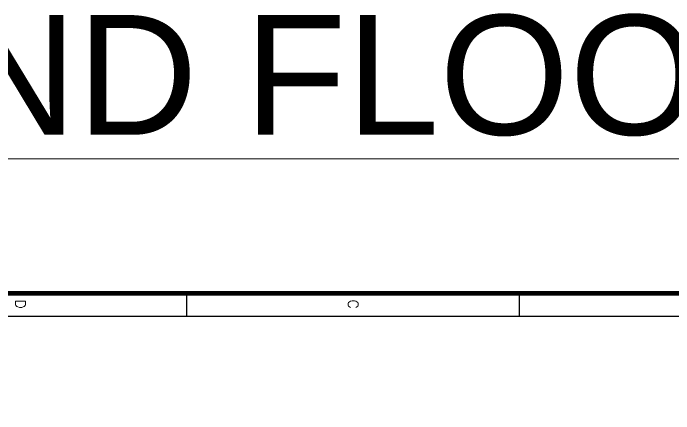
# Model space of a CAD drawing. Extents: x -52083 to 49512, y -145230 to 20224.
# Drawn here: x -31925 to -23646, y -98280 to -93263 of the extents above; entities that cross this region are included whole.
import ezdxf
from ezdxf.enums import TextEntityAlignment as Align

# ---------------------------------------------------------------- set-up
doc = ezdxf.new("R2010")
doc.units = 0
doc.header["$LTSCALE"] = 0.5
doc.header["$MEASUREMENT"] = 0
doc.layers.add('sa-text', color=5, linetype='Continuous', lineweight=9)
doc.layers.add('TITLE', color=7, linetype='Continuous')
doc.styles.add('ARIAL', font='romans.shx', dxfattribs={"height": 2.5})
doc.styles.add('RomanS', font='romans.shx')

# ---------------------------------------------------------------- blocks, each defined once
blk = doc.blocks.new('A$C66962185')
at = {"layer": 'TITLE'}
for p, q in [((1210, -139882), (1210, -1297)), ((-86, -35295), (1210, -35295)), ((-86, -52942), (1210, -52942))]:
    blk.add_line(p, q, dxfattribs=at)
at = {"layer": 'TITLE', "const_width": 250}
blk.add_lwpolyline([(205020, 0), (205020, -141178), (0, -141178), (0, 0)], close=True, dxfattribs=at)
at = {"layer": 'TITLE', "style": 'RomanS'}
for s, p in [('C', (576, -44104)), ('D', (576, -61752))]:
    blk.add_text(s, height=537, dxfattribs=at).set_placement(p, align=Align.MIDDLE)

msp = doc.modelspace()

# ---------------------------------------------------------------- block references
at = {"layer": 'TITLE', "xscale": 0.2362210059218341, "yscale": 0.2362210059218341, "zscale": 0.2362210059282006, "rotation": 270}
msp.add_blockref('A$C66962185', (-17245.7, -96770.3, 2637.8), dxfattribs=at)

# ---------------------------------------------------------------- texts
at = {"layer": 'sa-text', "color": 5, "insert": (-33920.3, -94046.4, 2637.8), "char_height": 1500, "width": 37314.128, "attachment_point": 5, "style": 'ARIAL'}
msp.add_mtext('{\\fArial|b0|i0|c0|p34;\\L\\C1;ELECTRICAL SECOND FLOOR PLAN}', dxfattribs=at)

doc.saveas('drawing.dxf')
